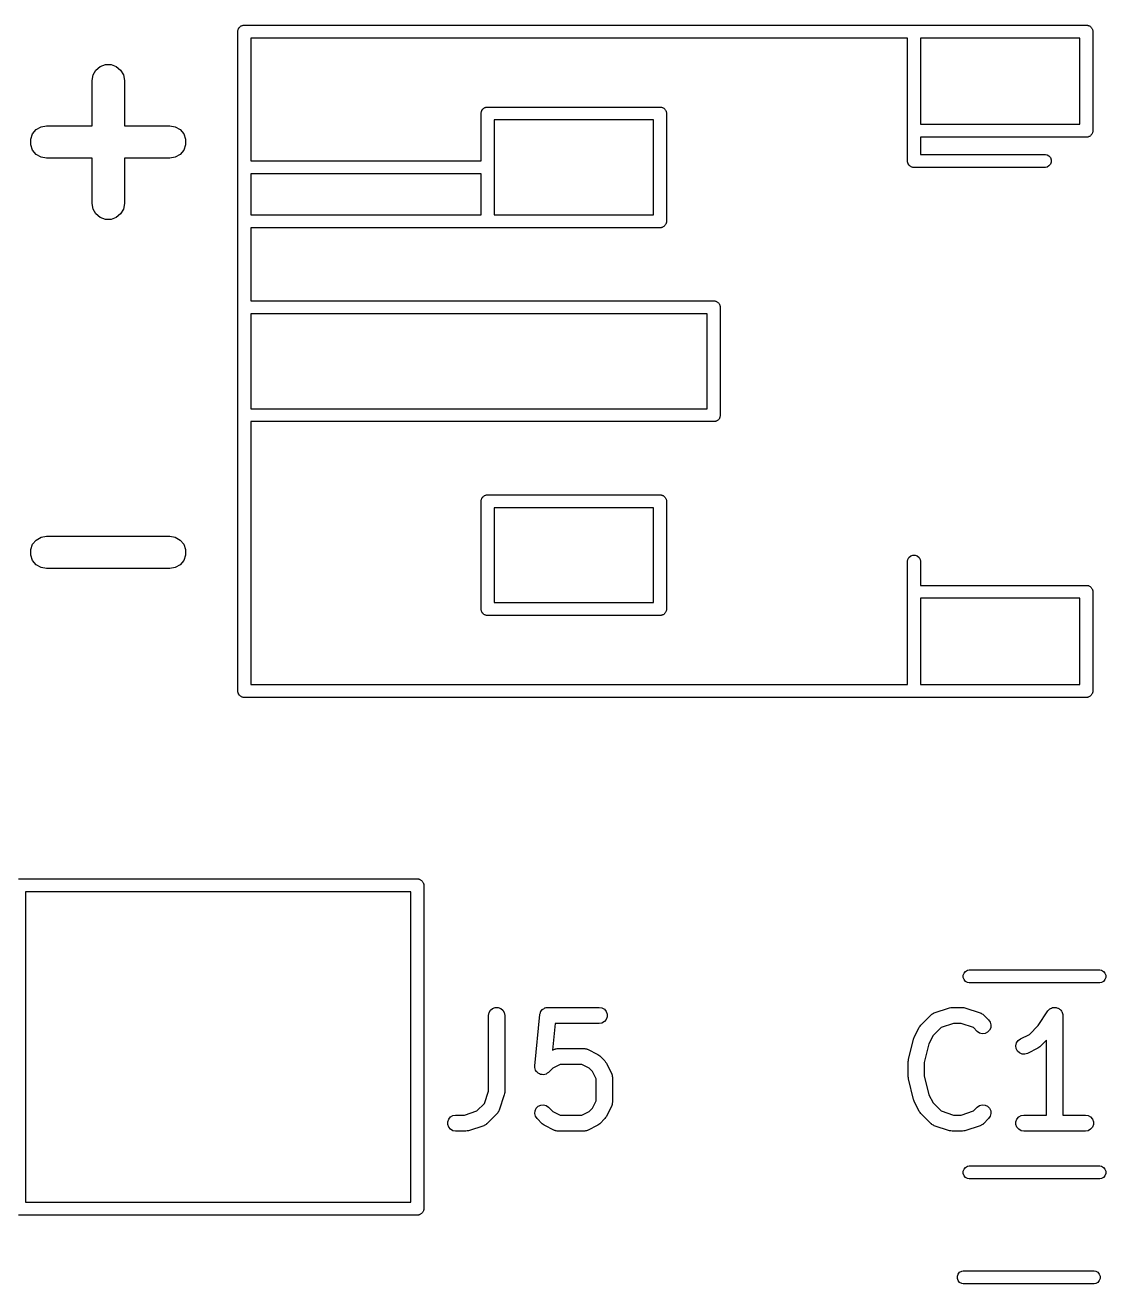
# Model space of a CAD drawing. Extents: x 51.7 to 144.6, y -96 to -33.3.
# Drawn here: x 111.37 to 121.4, y -61 to -49.31 of the extents above; entities that cross this region are included whole.
import ezdxf

# ---------------------------------------------------------------- set-up
doc = ezdxf.new("R2010")
doc.units = 0
doc.header["$MEASUREMENT"] = 0
doc.layers.add('BLACK', color=7, linetype='CONTINUOUS')

msp = doc.modelspace()

# ---------------------------------------------------------------- linework, layer by layer
at = {"layer": 'BLACK', "linetype": 'CONTINUOUS'}
for p, q in [((113.341, -49.3644), (113.343, -49.3594)), ((113.341, -49.3697), (113.341, -49.3644)), ((113.341, -49.3698), (113.341, -49.3697)), ((113.341, -55.4844), (113.341, -49.3698)), ((113.343, -49.3594), (113.344, -49.3542)), ((113.344, -49.3542), (113.346, -49.3495)), ((113.346, -49.3495), (113.348, -49.3445)), ((113.348, -49.3445), (113.352, -49.3405)), ((113.352, -49.3405), (113.354, -49.3358)), ((113.354, -49.3358), (113.358, -49.3324)), ((113.358, -49.3324), (113.362, -49.3283)), ((113.362, -49.3283), (113.366, -49.3257)), ((113.366, -49.3257), (113.371, -49.3222)), ((113.371, -49.3222), (113.376, -49.3204)), ((113.376, -49.3204), (113.38, -49.3177)), ((113.38, -49.3177), (113.385, -49.3168)), ((113.385, -49.3168), (113.39, -49.315)), ((113.39, -49.315), (113.396, -49.315)), ((113.396, -49.315), (113.396, -49.315)), ((113.396, -49.315), (121.226, -49.315)), ((121.226, -49.315), (121.226, -49.315)), ((121.226, -49.315), (121.232, -49.315)), ((121.232, -49.315), (121.237, -49.3168)), ((121.237, -49.3168), (121.242, -49.3177)), ((121.242, -49.3177), (121.246, -49.3204)), ((121.246, -49.3204), (121.251, -49.3222)), ((121.251, -49.3222), (121.256, -49.3257)), ((121.256, -49.3257), (121.26, -49.3283)), ((121.26, -49.3283), (121.264, -49.3324)), ((121.264, -49.3324), (121.268, -49.3358)), ((121.268, -49.3358), (121.27, -49.3405)), ((121.27, -49.3405), (121.274, -49.3445)), ((121.274, -49.3445), (121.276, -49.3495)), ((121.276, -49.3495), (121.278, -49.3542)), ((121.278, -49.3542), (121.279, -49.3594)), ((121.279, -49.3594), (121.281, -49.3644)), ((121.281, -49.3644), (121.281, -49.3697)), ((121.281, -49.3697), (121.281, -49.3698)), ((121.281, -49.3698), (121.281, -50.3002)), ((119.561, -49.435), (113.461, -49.435)), ((113.461, -49.435), (113.461, -50.575)), ((119.561, -50.2844), (119.561, -49.435)), ((119.681, -49.435), (119.681, -50.235)), ((121.161, -49.435), (119.681, -49.435)), ((121.161, -50.235), (121.161, -49.435)), ((111.996, -49.7764), (112.022, -49.7313)), ((112.022, -49.7313), (112.062, -49.6978)), ((112.062, -49.6978), (112.111, -49.68)), ((112.111, -49.68), (112.163, -49.68)), ((112.163, -49.68), (112.212, -49.6978)), ((112.212, -49.6978), (112.252, -49.7313)), ((112.252, -49.7313), (112.278, -49.7764)), ((111.987, -49.8277), (111.996, -49.7764)), ((111.987, -50.2491), (111.987, -49.8277)), ((112.278, -49.7764), (112.287, -49.8277)), ((112.287, -49.8277), (112.287, -50.2491)), ((115.601, -50.1244), (115.603, -50.1194)), ((115.603, -50.1194), (115.604, -50.1142)), ((115.604, -50.1142), (115.606, -50.1095)), ((115.606, -50.1095), (115.608, -50.1045)), ((115.608, -50.1045), (115.612, -50.1005)), ((115.612, -50.1005), (115.614, -50.0958)), ((115.614, -50.0958), (115.618, -50.0924)), ((115.618, -50.0924), (115.622, -50.0883)), ((115.622, -50.0883), (115.626, -50.0857)), ((115.626, -50.0857), (115.631, -50.0822)), ((115.631, -50.0822), (115.636, -50.0804)), ((115.636, -50.0804), (115.64, -50.0777)), ((115.64, -50.0777), (115.645, -50.0768)), ((115.645, -50.0768), (115.65, -50.075)), ((115.65, -50.075), (115.656, -50.075)), ((115.656, -50.075), (115.656, -50.075)), ((115.656, -50.075), (117.266, -50.075)), ((117.266, -50.075), (117.266, -50.075)), ((117.266, -50.075), (117.272, -50.075)), ((117.272, -50.075), (117.277, -50.0768)), ((117.277, -50.0768), (117.282, -50.0777)), ((117.282, -50.0777), (117.286, -50.0804)), ((117.286, -50.0804), (117.291, -50.0822)), ((117.291, -50.0822), (117.296, -50.0857)), ((117.296, -50.0857), (117.3, -50.0883)), ((117.3, -50.0883), (117.304, -50.0924)), ((117.304, -50.0924), (117.308, -50.0958)), ((117.308, -50.0958), (117.31, -50.1005)), ((117.31, -50.1005), (117.314, -50.1045)), ((117.314, -50.1045), (117.316, -50.1095)), ((117.316, -50.1095), (117.318, -50.1142)), ((117.318, -50.1142), (117.319, -50.1194)), ((117.319, -50.1194), (117.321, -50.1244)), ((115.601, -50.1297), (115.601, -50.1244)), ((115.601, -50.1298), (115.601, -50.1297)), ((115.601, -50.575), (115.601, -50.1298)), ((115.721, -50.195), (115.721, -51.075)), ((117.201, -50.195), (115.721, -50.195)), ((117.201, -51.075), (117.201, -50.195)), ((117.321, -50.1244), (117.321, -50.1297)), ((117.321, -50.1297), (117.321, -50.1298)), ((117.321, -50.1298), (117.321, -51.1402)), ((119.681, -50.235), (121.161, -50.235)), ((111.418, -50.3731), (111.435, -50.3241)), ((111.435, -50.3241), (111.469, -50.2842)), ((111.469, -50.2842), (111.514, -50.2582)), ((111.514, -50.2582), (111.565, -50.2491)), ((111.565, -50.2491), (111.987, -50.2491)), ((112.287, -50.2491), (112.708, -50.2491)), ((112.708, -50.2491), (112.759, -50.2582)), ((112.759, -50.2582), (112.805, -50.2842)), ((112.805, -50.2842), (112.838, -50.3241)), ((112.838, -50.3241), (112.856, -50.3731)), ((119.561, -50.2898), (119.561, -50.2844)), ((119.561, -50.5802), (119.561, -50.2898)), ((121.226, -50.355), (119.681, -50.355)), ((119.681, -50.355), (119.681, -50.515)), ((121.232, -50.355), (121.226, -50.355)), ((121.226, -50.355), (121.226, -50.355)), ((121.237, -50.3532), (121.232, -50.355)), ((121.242, -50.3523), (121.237, -50.3532)), ((121.246, -50.3496), (121.242, -50.3523)), ((121.251, -50.3478), (121.246, -50.3496)), ((121.256, -50.3443), (121.251, -50.3478)), ((121.26, -50.3417), (121.256, -50.3443)), ((121.264, -50.3376), (121.26, -50.3417)), ((121.268, -50.3342), (121.264, -50.3376)), ((121.27, -50.3295), (121.268, -50.3342)), ((121.274, -50.3255), (121.27, -50.3295)), ((121.276, -50.3205), (121.274, -50.3255)), ((121.278, -50.3158), (121.276, -50.3205)), ((121.279, -50.3106), (121.278, -50.3158)), ((121.281, -50.3056), (121.279, -50.3106)), ((121.281, -50.3002), (121.281, -50.3003)), ((121.281, -50.3003), (121.281, -50.3056)), ((111.418, -50.4252), (111.418, -50.3731)), ((111.435, -50.4741), (111.418, -50.4252)), ((111.469, -50.514), (111.435, -50.4741)), ((112.838, -50.4741), (112.805, -50.514)), ((112.856, -50.4252), (112.838, -50.4741)), ((112.856, -50.3731), (112.856, -50.4252)), ((111.514, -50.5401), (111.469, -50.514)), ((111.565, -50.5491), (111.514, -50.5401)), ((111.987, -50.5491), (111.565, -50.5491)), ((111.987, -50.9706), (111.987, -50.5491)), ((112.708, -50.5491), (112.287, -50.5491)), ((112.287, -50.5491), (112.287, -50.9706)), ((112.759, -50.5401), (112.708, -50.5491)), ((112.805, -50.514), (112.759, -50.5401)), ((113.461, -50.575), (115.601, -50.575)), ((119.561, -50.5803), (119.561, -50.5802)), ((119.561, -50.5856), (119.561, -50.5803)), ((119.563, -50.5906), (119.561, -50.5856)), ((119.564, -50.5958), (119.563, -50.5906)), ((119.681, -50.515), (120.841, -50.515)), ((120.841, -50.515), (120.857, -50.5177)), ((120.857, -50.5177), (120.875, -50.5283)), ((120.875, -50.5283), (120.889, -50.5445)), ((120.889, -50.5445), (120.896, -50.5644)), ((120.896, -50.5856), (120.889, -50.6055)), ((120.896, -50.5644), (120.896, -50.5856)), ((113.461, -50.695), (113.461, -51.075)), ((115.601, -50.695), (113.461, -50.695)), ((115.601, -51.075), (115.601, -50.695)), ((119.566, -50.6005), (119.564, -50.5958)), ((119.568, -50.6055), (119.566, -50.6005)), ((119.572, -50.6095), (119.568, -50.6055)), ((119.574, -50.6142), (119.572, -50.6095)), ((119.578, -50.6176), (119.574, -50.6142)), ((119.582, -50.6217), (119.578, -50.6176)), ((119.586, -50.6243), (119.582, -50.6217)), ((119.591, -50.6278), (119.586, -50.6243)), ((119.596, -50.6296), (119.591, -50.6278)), ((119.6, -50.6323), (119.596, -50.6296)), ((119.605, -50.6332), (119.6, -50.6323)), ((119.61, -50.635), (119.605, -50.6332)), ((119.616, -50.635), (119.61, -50.635)), ((120.841, -50.635), (119.616, -50.635)), ((119.616, -50.635), (119.616, -50.635)), ((120.857, -50.6323), (120.841, -50.635)), ((120.875, -50.6217), (120.857, -50.6323)), ((120.889, -50.6055), (120.875, -50.6217)), ((111.996, -51.0219), (111.987, -50.9706)), ((112.022, -51.067), (111.996, -51.0219)), ((112.278, -51.0219), (112.252, -51.067)), ((112.287, -50.9706), (112.278, -51.0219)), ((112.062, -51.1005), (112.022, -51.067)), ((112.111, -51.1183), (112.062, -51.1005)), ((112.163, -51.1183), (112.111, -51.1183)), ((112.212, -51.1005), (112.163, -51.1183)), ((112.252, -51.067), (112.212, -51.1005)), ((113.461, -51.075), (115.601, -51.075)), ((115.721, -51.075), (117.201, -51.075)), ((117.308, -51.1742), (117.304, -51.1776)), ((117.31, -51.1695), (117.308, -51.1742)), ((117.314, -51.1655), (117.31, -51.1695)), ((117.316, -51.1605), (117.314, -51.1655)), ((117.318, -51.1558), (117.316, -51.1605)), ((117.319, -51.1506), (117.318, -51.1558)), ((117.321, -51.1456), (117.319, -51.1506)), ((117.321, -51.1402), (117.321, -51.1403)), ((117.321, -51.1403), (117.321, -51.1456)), ((117.266, -51.195), (113.461, -51.195)), ((113.461, -51.195), (113.461, -51.875)), ((117.272, -51.195), (117.266, -51.195)), ((117.266, -51.195), (117.266, -51.195)), ((117.277, -51.1932), (117.272, -51.195)), ((117.282, -51.1923), (117.277, -51.1932)), ((117.286, -51.1896), (117.282, -51.1923)), ((117.291, -51.1878), (117.286, -51.1896)), ((117.296, -51.1843), (117.291, -51.1878)), ((117.3, -51.1817), (117.296, -51.1843)), ((117.304, -51.1776), (117.3, -51.1817)), ((113.461, -51.875), (117.766, -51.875)), ((117.766, -51.875), (117.766, -51.875)), ((117.766, -51.875), (117.772, -51.875)), ((117.772, -51.875), (117.777, -51.8768)), ((117.777, -51.8768), (117.782, -51.8777)), ((117.782, -51.8777), (117.786, -51.8804)), ((117.786, -51.8804), (117.791, -51.8822)), ((117.791, -51.8822), (117.796, -51.8857)), ((117.796, -51.8857), (117.8, -51.8883)), ((117.8, -51.8883), (117.804, -51.8924)), ((117.804, -51.8924), (117.808, -51.8958)), ((117.808, -51.8958), (117.81, -51.9005)), ((117.81, -51.9005), (117.814, -51.9045)), ((117.814, -51.9045), (117.816, -51.9095)), ((117.816, -51.9095), (117.818, -51.9142)), ((117.818, -51.9142), (117.819, -51.9194)), ((117.819, -51.9194), (117.821, -51.9244)), ((117.821, -51.9244), (117.821, -51.9297)), ((117.821, -51.9297), (117.821, -51.9298)), ((117.821, -51.9298), (117.821, -52.9402)), ((113.461, -51.995), (113.461, -52.875)), ((117.701, -51.995), (113.461, -51.995)), ((117.701, -52.875), (117.701, -51.995)), ((113.461, -52.875), (117.701, -52.875)), ((117.766, -52.995), (113.461, -52.995)), ((113.461, -52.995), (113.461, -55.435)), ((117.772, -52.995), (117.766, -52.995)), ((117.766, -52.995), (117.766, -52.995)), ((117.777, -52.9932), (117.772, -52.995)), ((117.782, -52.9923), (117.777, -52.9932)), ((117.786, -52.9896), (117.782, -52.9923)), ((117.791, -52.9878), (117.786, -52.9896)), ((117.796, -52.9843), (117.791, -52.9878)), ((117.8, -52.9817), (117.796, -52.9843)), ((117.804, -52.9776), (117.8, -52.9817)), ((117.808, -52.9742), (117.804, -52.9776)), ((117.81, -52.9695), (117.808, -52.9742)), ((117.814, -52.9655), (117.81, -52.9695)), ((117.816, -52.9605), (117.814, -52.9655)), ((117.818, -52.9558), (117.816, -52.9605)), ((117.819, -52.9506), (117.818, -52.9558)), ((117.821, -52.9456), (117.819, -52.9506)), ((117.821, -52.9402), (117.821, -52.9403)), ((117.821, -52.9403), (117.821, -52.9456)), ((115.601, -53.7244), (115.603, -53.7194)), ((115.601, -53.7298), (115.601, -53.7244)), ((115.601, -54.7402), (115.601, -53.7298)), ((115.603, -53.7194), (115.604, -53.7142)), ((115.604, -53.7142), (115.606, -53.7096)), ((115.606, -53.7096), (115.608, -53.7045)), ((115.608, -53.7045), (115.612, -53.7004)), ((115.612, -53.7004), (115.614, -53.6958)), ((115.614, -53.6958), (115.618, -53.6924)), ((115.618, -53.6924), (115.622, -53.6883)), ((115.622, -53.6883), (115.626, -53.6857)), ((115.626, -53.6857), (115.631, -53.6822)), ((115.631, -53.6822), (115.636, -53.6804)), ((115.636, -53.6804), (115.64, -53.6777)), ((115.64, -53.6777), (115.645, -53.6768)), ((115.645, -53.6768), (115.65, -53.675)), ((115.65, -53.675), (115.656, -53.675)), ((115.656, -53.675), (115.656, -53.675)), ((115.656, -53.675), (117.266, -53.675)), ((117.266, -53.675), (117.272, -53.675)), ((117.266, -53.675), (117.266, -53.675)), ((117.272, -53.675), (117.277, -53.6768)), ((117.277, -53.6768), (117.282, -53.6777)), ((117.282, -53.6777), (117.286, -53.6804)), ((117.286, -53.6804), (117.291, -53.6822)), ((117.291, -53.6822), (117.296, -53.6857)), ((117.296, -53.6857), (117.3, -53.6883)), ((117.3, -53.6883), (117.304, -53.6924)), ((117.304, -53.6924), (117.308, -53.6958)), ((117.308, -53.6958), (117.31, -53.7005)), ((117.31, -53.7005), (117.314, -53.7045)), ((117.314, -53.7045), (117.316, -53.7095)), ((117.316, -53.7095), (117.318, -53.7142)), ((117.318, -53.7142), (117.319, -53.7194)), ((117.319, -53.7194), (117.321, -53.7244)), ((117.321, -53.7244), (117.321, -53.7297)), ((117.321, -53.7297), (117.321, -53.7298)), ((117.321, -53.7298), (117.321, -54.7402)), ((115.721, -53.795), (115.721, -54.675)), ((117.201, -53.795), (115.721, -53.795)), ((117.201, -54.675), (117.201, -53.795)), ((111.435, -54.1341), (111.469, -54.0942)), ((111.469, -54.0942), (111.514, -54.0682)), ((111.514, -54.0682), (111.565, -54.0591)), ((111.565, -54.0591), (112.708, -54.0591)), ((112.708, -54.0591), (112.759, -54.0682)), ((112.759, -54.0682), (112.805, -54.0942)), ((112.805, -54.0942), (112.838, -54.1341)), ((111.418, -54.1831), (111.435, -54.1341)), ((111.418, -54.2352), (111.418, -54.1831)), ((112.838, -54.1341), (112.856, -54.1831)), ((112.856, -54.1831), (112.856, -54.2352)), ((111.435, -54.2841), (111.418, -54.2352)), ((111.469, -54.324), (111.435, -54.2841)), ((111.514, -54.3501), (111.469, -54.324)), ((112.805, -54.324), (112.759, -54.3501)), ((112.838, -54.2841), (112.805, -54.324)), ((112.856, -54.2352), (112.838, -54.2841)), ((119.561, -54.2898), (119.564, -54.2742)), ((119.561, -54.5802), (119.561, -54.2898)), ((119.564, -54.2742), (119.574, -54.2558)), ((119.574, -54.2558), (119.591, -54.2422)), ((119.591, -54.2422), (119.61, -54.235)), ((119.61, -54.235), (119.632, -54.235)), ((119.632, -54.235), (119.651, -54.2422)), ((119.651, -54.2422), (119.668, -54.2558)), ((119.668, -54.2558), (119.678, -54.2742)), ((119.678, -54.2742), (119.681, -54.2898)), ((119.681, -54.2898), (119.681, -54.515)), ((111.565, -54.3591), (111.514, -54.3501)), ((112.708, -54.3591), (111.565, -54.3591)), ((112.759, -54.3501), (112.708, -54.3591)), ((119.681, -54.515), (121.226, -54.515)), ((121.226, -54.515), (121.226, -54.515)), ((121.226, -54.515), (121.232, -54.515)), ((121.232, -54.515), (121.237, -54.5168)), ((121.237, -54.5168), (121.242, -54.5177)), ((121.242, -54.5177), (121.246, -54.5204)), ((121.246, -54.5204), (121.251, -54.5222)), ((121.251, -54.5222), (121.256, -54.5257)), ((121.256, -54.5257), (121.26, -54.5283)), ((121.26, -54.5283), (121.264, -54.5324)), ((121.264, -54.5324), (121.268, -54.5358)), ((121.268, -54.5358), (121.27, -54.5405)), ((121.27, -54.5405), (121.274, -54.5445)), ((121.274, -54.5445), (121.276, -54.5495)), ((121.276, -54.5495), (121.278, -54.5542)), ((121.278, -54.5542), (121.279, -54.5594)), ((121.279, -54.5594), (121.281, -54.5644)), ((115.721, -54.675), (117.201, -54.675)), ((119.561, -54.5803), (119.561, -54.5802)), ((119.561, -55.435), (119.561, -54.5803)), ((119.681, -54.635), (119.681, -55.435)), ((121.161, -54.635), (119.681, -54.635)), ((121.161, -55.435), (121.161, -54.635)), ((121.281, -54.5644), (121.281, -54.5697)), ((121.281, -54.5697), (121.281, -54.5698)), ((121.281, -54.5698), (121.281, -55.5002)), ((115.601, -54.7403), (115.601, -54.7402)), ((115.601, -54.7456), (115.601, -54.7403)), ((115.603, -54.7506), (115.601, -54.7456)), ((115.604, -54.7558), (115.603, -54.7506)), ((115.606, -54.7605), (115.604, -54.7558)), ((115.608, -54.7655), (115.606, -54.7605)), ((115.612, -54.7695), (115.608, -54.7655)), ((115.614, -54.7742), (115.612, -54.7695)), ((115.618, -54.7776), (115.614, -54.7742)), ((115.622, -54.7817), (115.618, -54.7776)), ((115.626, -54.7843), (115.622, -54.7817)), ((115.631, -54.7878), (115.626, -54.7843)), ((115.636, -54.7896), (115.631, -54.7878)), ((115.64, -54.7923), (115.636, -54.7896)), ((115.645, -54.7932), (115.64, -54.7923)), ((115.65, -54.795), (115.645, -54.7932)), ((115.656, -54.795), (115.65, -54.795)), ((117.266, -54.795), (115.656, -54.795)), ((115.656, -54.795), (115.656, -54.795)), ((117.272, -54.795), (117.266, -54.795)), ((117.266, -54.795), (117.266, -54.795)), ((117.277, -54.7932), (117.272, -54.795)), ((117.282, -54.7923), (117.277, -54.7932)), ((117.286, -54.7896), (117.282, -54.7923)), ((117.291, -54.7878), (117.286, -54.7896)), ((117.296, -54.7843), (117.291, -54.7878)), ((117.3, -54.7817), (117.296, -54.7843)), ((117.304, -54.7776), (117.3, -54.7817)), ((117.308, -54.7742), (117.304, -54.7776)), ((117.31, -54.7695), (117.308, -54.7742)), ((117.314, -54.7655), (117.31, -54.7695)), ((117.316, -54.7605), (117.314, -54.7655)), ((117.318, -54.7558), (117.316, -54.7605)), ((117.319, -54.7506), (117.318, -54.7558)), ((117.321, -54.7456), (117.319, -54.7506)), ((117.321, -54.7402), (117.321, -54.7403)), ((117.321, -54.7403), (117.321, -54.7456)), ((113.341, -55.5056), (113.341, -55.4844)), ((113.461, -55.435), (119.561, -55.435)), ((119.681, -55.435), (121.161, -55.435)), ((113.343, -55.5106), (113.341, -55.5056)), ((113.344, -55.5158), (113.343, -55.5106)), ((113.346, -55.5204), (113.344, -55.5158)), ((113.348, -55.5255), (113.346, -55.5204)), ((113.352, -55.5295), (113.348, -55.5255)), ((113.354, -55.5342), (113.352, -55.5295)), ((113.358, -55.5376), (113.354, -55.5342)), ((113.362, -55.5417), (113.358, -55.5376)), ((113.366, -55.5443), (113.362, -55.5417)), ((113.371, -55.5478), (113.366, -55.5443)), ((113.376, -55.5496), (113.371, -55.5478)), ((113.38, -55.5523), (113.376, -55.5496)), ((113.385, -55.5532), (113.38, -55.5523)), ((113.39, -55.555), (113.385, -55.5532)), ((113.396, -55.555), (113.39, -55.555)), ((121.226, -55.555), (113.396, -55.555)), ((113.396, -55.555), (113.396, -55.555)), ((121.232, -55.555), (121.226, -55.555)), ((121.226, -55.555), (121.226, -55.555)), ((121.237, -55.5532), (121.232, -55.555)), ((121.242, -55.5523), (121.237, -55.5532)), ((121.246, -55.5496), (121.242, -55.5523)), ((121.251, -55.5478), (121.246, -55.5496)), ((121.256, -55.5443), (121.251, -55.5478)), ((121.26, -55.5417), (121.256, -55.5443)), ((121.264, -55.5376), (121.26, -55.5417)), ((121.268, -55.5342), (121.264, -55.5376)), ((121.27, -55.5295), (121.268, -55.5342)), ((121.274, -55.5255), (121.27, -55.5295)), ((121.276, -55.5205), (121.274, -55.5255)), ((121.278, -55.5158), (121.276, -55.5205)), ((121.279, -55.5106), (121.278, -55.5158)), ((121.281, -55.5056), (121.279, -55.5106)), ((121.281, -55.5002), (121.281, -55.5003)), ((121.281, -55.5003), (121.281, -55.5056)), ((111.302, -57.241), (115.012, -57.241)), ((115.012, -57.241), (115.018, -57.241)), ((115.012, -57.241), (115.012, -57.241)), ((115.018, -57.241), (115.023, -57.2428)), ((115.023, -57.2428), (115.028, -57.2437)), ((115.028, -57.2437), (115.032, -57.2464)), ((115.032, -57.2464), (115.037, -57.2482)), ((115.037, -57.2482), (115.042, -57.2517)), ((111.367, -57.361), (111.367, -60.241)), ((114.947, -57.361), (111.367, -57.361)), ((114.947, -60.241), (114.947, -57.361)), ((115.042, -57.2517), (115.046, -57.2543)), ((115.046, -57.2543), (115.05, -57.2584)), ((115.05, -57.2584), (115.054, -57.2618)), ((115.054, -57.2618), (115.056, -57.2665)), ((115.056, -57.2665), (115.06, -57.2705)), ((115.06, -57.2705), (115.062, -57.2755)), ((115.062, -57.2755), (115.064, -57.2802)), ((115.064, -57.2802), (115.065, -57.2854)), ((115.065, -57.2854), (115.067, -57.2904)), ((115.067, -57.2904), (115.067, -57.2957)), ((115.067, -57.2957), (115.067, -57.2958)), ((115.067, -57.2958), (115.067, -60.3062)), ((120.078, -58.1344), (120.086, -58.1145)), ((120.078, -58.1556), (120.078, -58.1344)), ((120.086, -58.1755), (120.078, -58.1556)), ((120.086, -58.1145), (120.099, -58.0983)), ((120.099, -58.1917), (120.086, -58.1755)), ((120.099, -58.0983), (120.118, -58.0877)), ((120.118, -58.0877), (120.133, -58.085)), ((120.133, -58.085), (121.348, -58.085)), ((121.348, -58.085), (121.363, -58.0877)), ((121.363, -58.0877), (121.382, -58.0983)), ((121.382, -58.0983), (121.395, -58.1145)), ((121.395, -58.1755), (121.382, -58.1917)), ((121.395, -58.1145), (121.403, -58.1344)), ((121.403, -58.1556), (121.395, -58.1755)), ((121.403, -58.1344), (121.403, -58.1556)), ((120.118, -58.2023), (120.099, -58.1917)), ((120.133, -58.205), (120.118, -58.2023)), ((121.348, -58.205), (120.133, -58.205)), ((121.363, -58.2023), (121.348, -58.205)), ((121.382, -58.1917), (121.363, -58.2023)), ((115.67, -58.5074), (115.674, -58.4817)), ((115.67, -59.2095), (115.67, -58.5074)), ((115.674, -58.4817), (115.687, -58.4592)), ((115.687, -58.4592), (115.707, -58.4424)), ((115.707, -58.4424), (115.732, -58.4335)), ((115.732, -58.4335), (115.758, -58.4335)), ((115.758, -58.4335), (115.782, -58.4424)), ((115.782, -58.4424), (115.802, -58.4592)), ((115.802, -58.4592), (115.815, -58.4817)), ((115.815, -58.4817), (115.82, -58.5074)), ((115.82, -58.5074), (115.82, -59.2217)), ((116.099, -58.9761), (116.146, -58.4999)), ((116.146, -58.4999), (116.147, -58.4972)), ((116.147, -58.4944), (116.151, -58.4847)), ((116.147, -58.4972), (116.147, -58.4944)), ((116.151, -58.4847), (116.153, -58.4748)), ((116.153, -58.4748), (116.155, -58.4725)), ((116.155, -58.4725), (116.156, -58.4699)), ((116.156, -58.4699), (116.162, -58.462)), ((116.162, -58.462), (116.168, -58.4537)), ((116.168, -58.4537), (116.171, -58.4521)), ((116.171, -58.4521), (116.173, -58.4499)), ((116.173, -58.4499), (116.182, -58.4448)), ((116.182, -58.4448), (116.19, -58.439)), ((116.19, -58.439), (116.193, -58.4383)), ((116.193, -58.4383), (116.195, -58.4369)), ((116.195, -58.4369), (116.205, -58.4351)), ((116.205, -58.4351), (116.215, -58.4326)), ((116.215, -58.4326), (116.218, -58.4329)), ((116.218, -58.4329), (116.221, -58.4324)), ((116.221, -58.4324), (116.697, -58.4324)), ((116.697, -58.4324), (116.723, -58.4369)), ((116.723, -58.4369), (116.745, -58.4499)), ((116.745, -58.4499), (116.762, -58.4699)), ((116.762, -58.4699), (116.771, -58.4944)), ((116.771, -58.5204), (116.762, -58.5449)), ((116.771, -58.4944), (116.771, -58.5204)), ((119.684, -58.5972), (119.78, -58.502)), ((119.78, -58.502), (119.783, -58.4995)), ((119.783, -58.4995), (119.786, -58.4963)), ((119.786, -58.4963), (119.794, -58.4921)), ((119.794, -58.4921), (119.801, -58.487)), ((119.801, -58.487), (119.805, -58.4859)), ((119.805, -58.4859), (119.809, -58.4838)), ((119.809, -58.4838), (119.952, -58.4362)), ((119.952, -58.4362), (119.964, -58.4345)), ((119.964, -58.4345), (119.975, -58.4324)), ((119.975, -58.4324), (120.071, -58.4324)), ((120.071, -58.4324), (120.083, -58.4345)), ((120.083, -58.4345), (120.094, -58.4362)), ((120.094, -58.4362), (120.237, -58.4838)), ((120.237, -58.4838), (120.241, -58.4859)), ((120.241, -58.4859), (120.245, -58.487)), ((120.245, -58.487), (120.252, -58.4921)), ((120.252, -58.4921), (120.26, -58.4963)), ((120.26, -58.4963), (120.263, -58.4995)), ((120.263, -58.4995), (120.267, -58.502)), ((120.267, -58.502), (120.314, -58.5496)), ((120.774, -58.6025), (120.865, -58.4658)), ((120.865, -58.4658), (120.868, -58.4628)), ((120.868, -58.4628), (120.87, -58.4592)), ((120.87, -58.4592), (120.877, -58.4534)), ((120.877, -58.4534), (120.883, -58.4469)), ((120.883, -58.4469), (120.887, -58.4451)), ((120.887, -58.4451), (120.89, -58.4424)), ((120.89, -58.4424), (120.899, -58.4394)), ((120.899, -58.4394), (120.907, -58.4354)), ((120.907, -58.4354), (120.911, -58.4349)), ((120.911, -58.4349), (120.915, -58.4335)), ((120.915, -58.4335), (120.924, -58.4335)), ((120.924, -58.4335), (120.933, -58.4325)), ((120.933, -58.4325), (120.937, -58.4335)), ((120.937, -58.4335), (120.941, -58.4335)), ((120.941, -58.4335), (120.949, -58.4366)), ((120.949, -58.4366), (120.958, -58.4387)), ((120.958, -58.4387), (120.961, -58.441)), ((120.961, -58.441), (120.965, -58.4424)), ((120.965, -58.4424), (120.972, -58.4482)), ((120.972, -58.4482), (120.98, -58.4531)), ((120.98, -58.4531), (120.982, -58.4565)), ((120.982, -58.4565), (120.985, -58.4592)), ((120.985, -58.4592), (120.99, -58.4669)), ((120.99, -58.4669), (120.995, -58.4741)), ((120.995, -58.4741), (120.996, -58.4781)), ((120.996, -58.4781), (120.998, -58.4817)), ((120.998, -58.4817), (121, -58.4905)), ((121, -58.4905), (121.002, -58.4991)), ((121.002, -58.4991), (121.002, -58.5033)), ((121.002, -58.5033), (121.003, -58.5074)), ((121.003, -58.5074), (121.003, -59.4324)), ((116.289, -58.5824), (116.264, -58.8306)), ((116.697, -58.5824), (116.289, -58.5824)), ((116.723, -58.5779), (116.697, -58.5824)), ((116.745, -58.5648), (116.723, -58.5779)), ((116.762, -58.5449), (116.745, -58.5648)), ((119.623, -58.7119), (119.67, -58.6167)), ((119.67, -58.6167), (119.677, -58.607)), ((119.677, -58.607), (119.684, -58.5972)), ((119.873, -58.6206), (119.799, -58.6947)), ((119.988, -58.5824), (119.873, -58.6206)), ((120.058, -58.5824), (119.988, -58.5824)), ((120.173, -58.6206), (120.058, -58.5824)), ((120.208, -58.6557), (120.173, -58.6206)), ((120.323, -58.6456), (120.304, -58.6641)), ((120.314, -58.5496), (120.329, -58.5709)), ((120.334, -58.622), (120.323, -58.6456)), ((120.329, -58.5709), (120.336, -58.5961)), ((120.336, -58.5961), (120.334, -58.622)), ((120.693, -58.6838), (120.774, -58.6025)), ((119.569, -58.9178), (119.617, -58.7273)), ((119.617, -58.7273), (119.62, -58.7198)), ((119.62, -58.7198), (119.623, -58.7119)), ((119.799, -58.6947), (119.76, -58.7717)), ((120.229, -58.6706), (120.208, -58.6557)), ((120.255, -58.6773), (120.229, -58.6706)), ((120.281, -58.6751), (120.255, -58.6773)), ((120.304, -58.6641), (120.281, -58.6751)), ((120.567, -58.7886), (120.573, -58.7633)), ((120.573, -58.7633), (120.588, -58.7415)), ((120.588, -58.7415), (120.609, -58.726)), ((120.609, -58.726), (120.693, -58.6838)), ((120.853, -58.7361), (120.79, -58.7985)), ((120.853, -59.4324), (120.853, -58.7361)), ((116.264, -58.8306), (116.283, -58.8213)), ((116.283, -58.8213), (116.287, -58.82)), ((116.287, -58.82), (116.29, -58.8179)), ((116.29, -58.8179), (116.299, -58.8163)), ((116.299, -58.8163), (116.308, -58.8138)), ((116.308, -58.8138), (116.312, -58.8141)), ((116.312, -58.8141), (116.316, -58.8133)), ((116.316, -58.8133), (116.554, -58.8133)), ((116.554, -58.8133), (116.558, -58.8141)), ((116.558, -58.8141), (116.563, -58.8138)), ((116.563, -58.8138), (116.571, -58.8163)), ((116.571, -58.8163), (116.58, -58.8179)), ((116.58, -58.8179), (116.584, -58.82)), ((116.584, -58.82), (116.588, -58.8213)), ((116.588, -58.8213), (116.683, -58.8689)), ((116.683, -58.8689), (116.693, -58.876)), ((116.693, -58.876), (116.702, -58.8829)), ((116.702, -58.8829), (116.75, -58.9305)), ((119.76, -58.7717), (119.717, -58.9452)), ((120.57, -58.8145), (120.567, -58.7886)), ((120.582, -58.8378), (120.57, -58.8145)), ((120.601, -58.8557), (120.582, -58.8378)), ((120.625, -58.866), (120.601, -58.8557)), ((120.651, -58.8676), (120.625, -58.866)), ((120.676, -58.8602), (120.651, -58.8676)), ((120.771, -58.8126), (120.676, -58.8602)), ((120.781, -58.8054), (120.771, -58.8126)), ((120.79, -58.7985), (120.781, -58.8054)), ((116.099, -58.9766), (116.099, -58.9761)), ((116.099, -58.977), (116.099, -58.9766)), ((116.1, -58.9895), (116.099, -58.977)), ((116.101, -59.0021), (116.1, -58.9895)), ((116.101, -59.0025), (116.101, -59.0021)), ((116.101, -59.003), (116.101, -59.0025)), ((116.106, -59.0144), (116.101, -59.003)), ((116.265, -58.9976), (116.226, -59.0366)), ((116.334, -58.9633), (116.265, -58.9976)), ((116.536, -58.9633), (116.334, -58.9633)), ((116.605, -58.9976), (116.536, -58.9633)), ((116.635, -59.028), (116.605, -58.9976)), ((116.75, -58.9305), (116.757, -58.9404)), ((116.757, -58.9404), (116.764, -58.95)), ((116.764, -58.95), (116.812, -59.0453)), ((119.567, -58.936), (119.569, -58.9269)), ((119.567, -59.0788), (119.567, -58.936)), ((119.569, -58.9269), (119.569, -58.9178)), ((119.717, -58.9452), (119.717, -59.0696)), ((116.111, -59.0258), (116.106, -59.0144)), ((116.112, -59.0262), (116.111, -59.0258)), ((116.112, -59.0266), (116.112, -59.0262)), ((116.121, -59.0355), (116.112, -59.0266)), ((116.129, -59.0445), (116.121, -59.0355)), ((116.13, -59.0447), (116.129, -59.0445)), ((116.13, -59.045), (116.13, -59.0447)), ((116.142, -59.0503), (116.13, -59.045)), ((116.153, -59.0558), (116.142, -59.0503)), ((116.154, -59.056), (116.153, -59.0558)), ((116.153, -59.0558), (116.153, -59.0558)), ((116.166, -59.0571), (116.154, -59.056)), ((116.179, -59.0584), (116.166, -59.0571)), ((116.18, -59.0583), (116.179, -59.0582)), ((116.179, -59.0582), (116.179, -59.0584)), ((116.192, -59.055), (116.18, -59.0583)), ((116.204, -59.0519), (116.192, -59.055)), ((116.205, -59.0515), (116.204, -59.0517)), ((116.204, -59.0517), (116.204, -59.0519)), ((116.215, -59.0443), (116.205, -59.0515)), ((116.226, -59.0373), (116.215, -59.0443)), ((116.226, -59.0366), (116.226, -59.0369)), ((116.226, -59.0369), (116.226, -59.0373)), ((116.67, -59.0965), (116.635, -59.028)), ((116.67, -59.2992), (116.67, -59.0965)), ((116.812, -59.0453), (116.813, -59.0494)), ((116.813, -59.0494), (116.815, -59.0532)), ((116.815, -59.0532), (116.817, -59.0618)), ((116.817, -59.0618), (116.819, -59.0702)), ((116.819, -59.0702), (116.819, -59.0745)), ((116.819, -59.0745), (116.82, -59.0788)), ((116.82, -59.0788), (116.82, -59.3169)), ((119.569, -59.0878), (119.567, -59.0788)), ((119.569, -59.097), (119.569, -59.0878)), ((119.617, -59.2875), (119.569, -59.097)), ((119.717, -59.0696), (119.76, -59.2431)), ((115.631, -59.324), (115.67, -59.2095)), ((115.818, -59.2335), (115.816, -59.2454)), ((115.82, -59.2217), (115.818, -59.2335)), ((115.561, -59.3942), (115.631, -59.324)), ((115.816, -59.2454), (115.768, -59.3882)), ((116.112, -59.3691), (116.13, -59.3507)), ((116.13, -59.3507), (116.154, -59.3397)), ((116.154, -59.3397), (116.18, -59.3374)), ((116.18, -59.3374), (116.205, -59.3442)), ((116.205, -59.3442), (116.226, -59.3591)), ((116.635, -59.3677), (116.67, -59.2992)), ((116.812, -59.3504), (116.764, -59.4457)), ((116.813, -59.3463), (116.812, -59.3504)), ((116.815, -59.3426), (116.813, -59.3463)), ((116.817, -59.3339), (116.815, -59.3426)), ((116.819, -59.3255), (116.817, -59.3339)), ((116.82, -59.3169), (116.819, -59.3212)), ((116.819, -59.3212), (116.819, -59.3255)), ((119.62, -59.295), (119.617, -59.2875)), ((119.623, -59.3028), (119.62, -59.295)), ((119.67, -59.3981), (119.623, -59.3028)), ((119.76, -59.2431), (119.799, -59.3201)), ((119.799, -59.3201), (119.873, -59.3942)), ((120.208, -59.3591), (120.229, -59.3442)), ((120.229, -59.3442), (120.255, -59.3374)), ((120.255, -59.3374), (120.281, -59.3397)), ((120.281, -59.3397), (120.304, -59.3507)), ((120.304, -59.3507), (120.323, -59.3691)), ((115.29, -59.4944), (115.299, -59.4699)), ((115.299, -59.4699), (115.316, -59.4499)), ((115.316, -59.4499), (115.338, -59.4369)), ((115.338, -59.4369), (115.364, -59.4324)), ((115.364, -59.4324), (115.447, -59.4324)), ((115.447, -59.4324), (115.561, -59.3942)), ((115.75, -59.4176), (115.655, -59.5128)), ((115.753, -59.414), (115.75, -59.4176)), ((115.756, -59.4111), (115.753, -59.414)), ((115.76, -59.4034), (115.756, -59.4111)), ((115.765, -59.3962), (115.76, -59.4034)), ((115.766, -59.392), (115.765, -59.3962)), ((115.768, -59.3882), (115.766, -59.392)), ((116.099, -59.4187), (116.101, -59.3927)), ((116.105, -59.4438), (116.099, -59.4187)), ((116.101, -59.3927), (116.112, -59.3691)), ((116.12, -59.4652), (116.105, -59.4438)), ((116.168, -59.5128), (116.12, -59.4652)), ((116.226, -59.3591), (116.265, -59.3981)), ((116.265, -59.3981), (116.334, -59.4324)), ((116.334, -59.4324), (116.536, -59.4324)), ((116.536, -59.4324), (116.605, -59.3981)), ((116.605, -59.3981), (116.635, -59.3677)), ((116.75, -59.4652), (116.702, -59.5128)), ((116.757, -59.4553), (116.75, -59.4652)), ((116.764, -59.4457), (116.757, -59.4553)), ((119.677, -59.4077), (119.67, -59.3981)), ((119.684, -59.4176), (119.677, -59.4077)), ((119.78, -59.5128), (119.684, -59.4176)), ((119.873, -59.3942), (119.988, -59.4324)), ((119.988, -59.4324), (120.058, -59.4324)), ((120.058, -59.4324), (120.173, -59.3942)), ((120.173, -59.3942), (120.208, -59.3591)), ((120.314, -59.4652), (120.267, -59.5128)), ((120.329, -59.4438), (120.314, -59.4652)), ((120.323, -59.3691), (120.334, -59.3927)), ((120.336, -59.4187), (120.329, -59.4438)), ((120.334, -59.3927), (120.336, -59.4187)), ((120.568, -59.4944), (120.577, -59.4699)), ((120.577, -59.4699), (120.594, -59.4499)), ((120.594, -59.4499), (120.616, -59.4369)), ((120.616, -59.4369), (120.642, -59.4324)), ((120.642, -59.4324), (120.853, -59.4324)), ((121.003, -59.4324), (121.214, -59.4324)), ((121.214, -59.4324), (121.239, -59.4369)), ((121.239, -59.4369), (121.262, -59.4499)), ((121.262, -59.4499), (121.278, -59.4699)), ((121.278, -59.4699), (121.287, -59.4944)), ((115.29, -59.5204), (115.29, -59.4944)), ((115.299, -59.5449), (115.29, -59.5204)), ((115.316, -59.5648), (115.299, -59.5449)), ((115.338, -59.5779), (115.316, -59.5648)), ((115.364, -59.5824), (115.338, -59.5779)), ((115.459, -59.5824), (115.364, -59.5824)), ((115.471, -59.5803), (115.459, -59.5824)), ((115.483, -59.5785), (115.471, -59.5803)), ((115.626, -59.5309), (115.483, -59.5785)), ((115.629, -59.5289), (115.626, -59.5309)), ((115.634, -59.5277), (115.629, -59.5289)), ((115.641, -59.5227), (115.634, -59.5277)), ((115.648, -59.5185), (115.641, -59.5227)), ((115.651, -59.5153), (115.648, -59.5185)), ((115.655, -59.5128), (115.651, -59.5153)), ((116.178, -59.5197), (116.168, -59.5128)), ((116.187, -59.5268), (116.178, -59.5197)), ((116.283, -59.5745), (116.187, -59.5268)), ((116.287, -59.5757), (116.283, -59.5745)), ((116.29, -59.5779), (116.287, -59.5757)), ((116.299, -59.5794), (116.29, -59.5779)), ((116.308, -59.5819), (116.299, -59.5794)), ((116.312, -59.5816), (116.308, -59.5819)), ((116.316, -59.5824), (116.312, -59.5816)), ((116.554, -59.5824), (116.316, -59.5824)), ((116.558, -59.5816), (116.554, -59.5824)), ((116.563, -59.5819), (116.558, -59.5816)), ((116.571, -59.5794), (116.563, -59.5819)), ((116.58, -59.5779), (116.571, -59.5794)), ((116.584, -59.5757), (116.58, -59.5779)), ((116.588, -59.5745), (116.584, -59.5757)), ((116.683, -59.5268), (116.588, -59.5745)), ((116.693, -59.5197), (116.683, -59.5268)), ((116.702, -59.5128), (116.693, -59.5197)), ((119.783, -59.5153), (119.78, -59.5128)), ((119.786, -59.5185), (119.783, -59.5153)), ((119.794, -59.5227), (119.786, -59.5185)), ((119.801, -59.5277), (119.794, -59.5227)), ((119.805, -59.5289), (119.801, -59.5277)), ((119.809, -59.5309), (119.805, -59.5289)), ((119.952, -59.5785), (119.809, -59.5309)), ((119.964, -59.5803), (119.952, -59.5785)), ((119.975, -59.5824), (119.964, -59.5803)), ((120.071, -59.5824), (119.975, -59.5824)), ((120.083, -59.5803), (120.071, -59.5824)), ((120.094, -59.5785), (120.083, -59.5803)), ((120.237, -59.5309), (120.094, -59.5785)), ((120.241, -59.5289), (120.237, -59.5309)), ((120.245, -59.5277), (120.241, -59.5289)), ((120.252, -59.5227), (120.245, -59.5277)), ((120.26, -59.5185), (120.252, -59.5227)), ((120.263, -59.5153), (120.26, -59.5185)), ((120.267, -59.5128), (120.263, -59.5153)), ((120.568, -59.5204), (120.568, -59.4944)), ((120.577, -59.5449), (120.568, -59.5204)), ((120.594, -59.5648), (120.577, -59.5449)), ((120.616, -59.5779), (120.594, -59.5648)), ((120.642, -59.5824), (120.616, -59.5779)), ((121.214, -59.5824), (120.642, -59.5824)), ((121.239, -59.5779), (121.214, -59.5824)), ((121.262, -59.5648), (121.239, -59.5779)), ((121.278, -59.5449), (121.262, -59.5648)), ((121.287, -59.5204), (121.278, -59.5449)), ((121.287, -59.4944), (121.287, -59.5204)), ((120.078, -59.9544), (120.086, -59.9345)), ((120.086, -59.9345), (120.099, -59.9183)), ((120.099, -59.9183), (120.118, -59.9077)), ((120.118, -59.9077), (120.133, -59.905)), ((120.133, -59.905), (121.348, -59.905)), ((121.348, -59.905), (121.363, -59.9077)), ((121.363, -59.9077), (121.382, -59.9183)), ((121.382, -59.9183), (121.395, -59.9345)), ((121.395, -59.9345), (121.403, -59.9544)), ((120.078, -59.9756), (120.078, -59.9544)), ((120.086, -59.9955), (120.078, -59.9756)), ((120.099, -60.0117), (120.086, -59.9955)), ((120.118, -60.0223), (120.099, -60.0117)), ((120.133, -60.025), (120.118, -60.0223)), ((121.348, -60.025), (120.133, -60.025)), ((121.363, -60.0223), (121.348, -60.025)), ((121.382, -60.0117), (121.363, -60.0223)), ((121.395, -59.9955), (121.382, -60.0117)), ((121.403, -59.9756), (121.395, -59.9955)), ((121.403, -59.9544), (121.403, -59.9756)), ((111.367, -60.241), (114.947, -60.241)), ((115.012, -60.361), (111.302, -60.361)), ((115.018, -60.361), (115.012, -60.361)), ((115.012, -60.361), (115.012, -60.361)), ((115.023, -60.3592), (115.018, -60.361)), ((115.028, -60.3583), (115.023, -60.3592)), ((115.032, -60.3556), (115.028, -60.3583)), ((115.037, -60.3538), (115.032, -60.3556)), ((115.042, -60.3503), (115.037, -60.3538)), ((115.046, -60.3477), (115.042, -60.3503)), ((115.05, -60.3436), (115.046, -60.3477)), ((115.054, -60.3402), (115.05, -60.3436)), ((115.056, -60.3355), (115.054, -60.3402)), ((115.06, -60.3315), (115.056, -60.3355)), ((115.062, -60.3265), (115.06, -60.3315)), ((115.064, -60.3218), (115.062, -60.3265)), ((115.065, -60.3166), (115.064, -60.3218)), ((115.067, -60.3116), (115.065, -60.3166)), ((115.067, -60.3062), (115.067, -60.3063)), ((115.067, -60.3063), (115.067, -60.3116)), ((120.024, -60.9284), (120.032, -60.9085)), ((120.024, -60.9496), (120.024, -60.9284)), ((120.032, -60.9695), (120.024, -60.9496)), ((120.032, -60.9085), (120.045, -60.8923)), ((120.045, -60.9857), (120.032, -60.9695)), ((120.045, -60.8923), (120.064, -60.8817)), ((120.064, -60.9963), (120.045, -60.9857)), ((120.064, -60.8817), (120.079, -60.879)), ((120.079, -60.879), (121.294, -60.879)), ((121.294, -60.879), (121.309, -60.8817)), ((121.309, -60.8817), (121.328, -60.8923)), ((121.328, -60.9857), (121.309, -60.9963)), ((121.328, -60.8923), (121.341, -60.9085)), ((121.341, -60.9695), (121.328, -60.9857)), ((121.341, -60.9085), (121.349, -60.9284)), ((121.349, -60.9496), (121.341, -60.9695)), ((121.349, -60.9284), (121.349, -60.9496)), ((120.079, -60.999), (120.064, -60.9963)), ((121.294, -60.999), (120.079, -60.999)), ((121.309, -60.9963), (121.294, -60.999))]:
    msp.add_line(p, q, dxfattribs=at)

doc.saveas('drawing.dxf')
